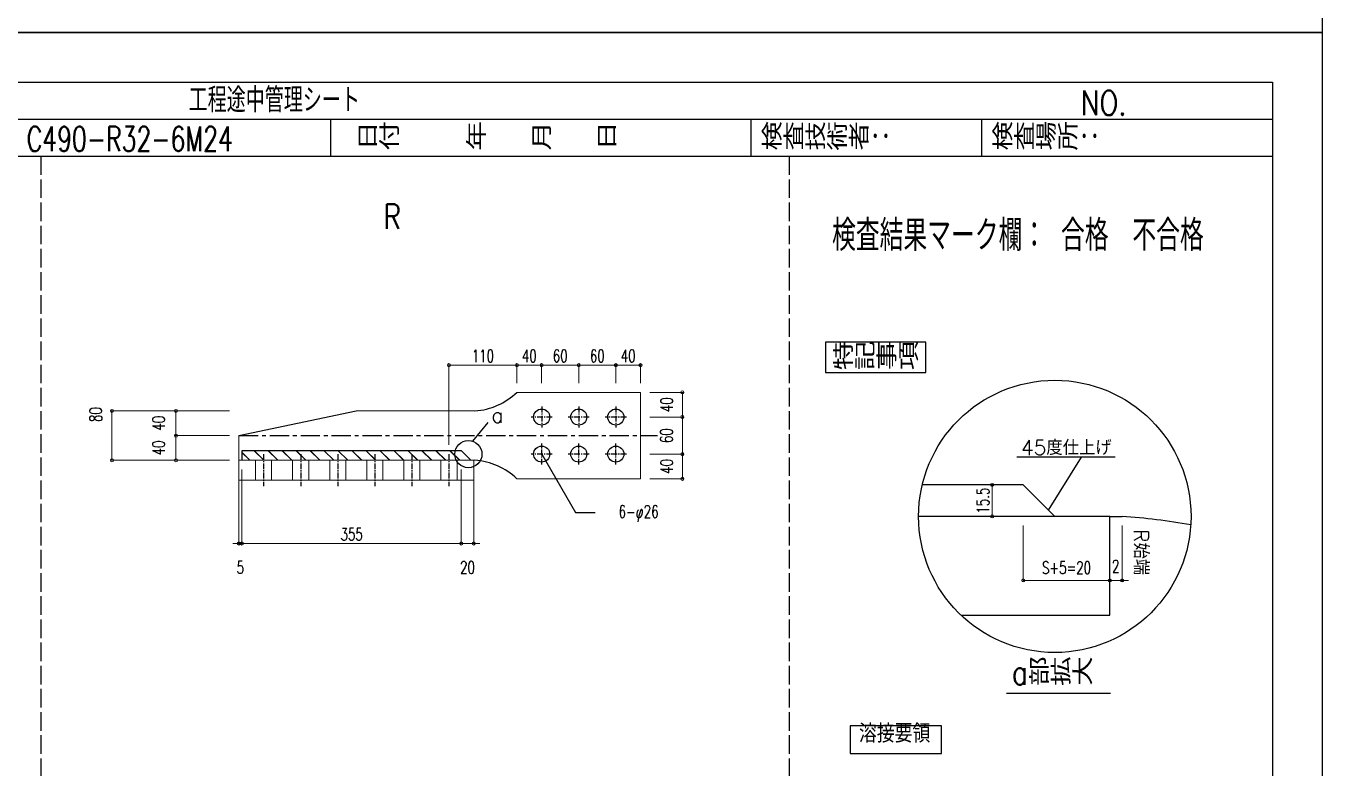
# Model space of a CAD drawing. Header units: millimetres. Extents: x -4568 to 36914, y -114 to 17788.
# Drawn here: x 12456 to 14553, y 1185 to 2387 of the extents above; entities that cross this region are included whole.
import ezdxf
from ezdxf.enums import TextEntityAlignment as Align

# ---------------------------------------------------------------- set-up
doc = ezdxf.new("R2010")
doc.units = ezdxf.units.MM
doc.header["$LTSCALE"] = 5
for name, pattern in [('ACAD_ISO03W100', [30, 12, -18]), ('CENTER1', [10, 6.25, -1.25, 1.25, -1.25]), ('DASHED', [7.5, 6, -1.5]), ('JIS_08_50', [53, 50, -1.125, 0.75, -1.125])]:
    doc.linetypes.add(name, pattern=pattern)
doc.layers.get('0').update_dxf_attribs({"color": 255})
doc.layers.get('DEFPOINTS').update_dxf_attribs({"color": 255})
for name, color, linetype in [('CENTER', 2, 'JIS_08_50'), ('LAYER6', 7, 'Continuous'), ('寸法', 4, 'Continuous'), ('溶接', 241, 'Continuous'), ('補助線', 7, 'ACAD_ISO03W100'), ('金物', 142, 'Continuous')]:
    doc.layers.add(name, color=color, linetype=linetype)
doc.styles.add('DLSTANDARD1', font='monotxt.shx', dxfattribs={"width": 0.6, "bigfont": 'extfont'})
doc.styles.add('KANJI', font='simplex.shx', dxfattribs={"width": 0.7, "bigfont": 'extfont2.shx'})
doc.styles.get("Standard").update_dxf_attribs({"font": 'simplex.shx', "width": 0.7, "height": 2.5, "bigfont": '@extfont2.shx'})
doc.styles.add('SUNPOU', font='simplex.shx', dxfattribs={"width": 0.7, "bigfont": 'extfont2.shx'})
doc.dimstyles.new('一般寸法-小さめ', dxfattribs={"dimscale": 10, "dimtxt": 2, "dimasz": 0.5, "dimexe": 0.125, "dimexo": 1.5, "dimgap": 0.5, "dimtad": 1, "dimtxsty": 'KANJI', "dimblk": 'ORIGIN', "dimcen": 0, "dimclrd": 256, "dimclre": 256, "dimclrt": 256, "dimadec": 0, "dimazin": 0, "dimtfac": 1, "dimtmove": 2, "dimatfit": 2, "dimfxl": 0, "dimtolj": 2, "dimlwd": 5, "dimlwe": 5, "dimarcsym": 0})

# ---------------------------------------------------------------- blocks, each defined once
blk = doc.blocks.new('_Origin')
at = {"color": 0, "linetype": 'ByBlock', "lineweight": -2}
blk.add_line((0, 0), (-1, 0), dxfattribs=at)
blk.add_circle((0, 0), 0.5, dxfattribs=at)
blk = doc.blocks.new('*D935')
at = {"layer": 'DEFPOINTS', "color": 0, "ltscale": 4, "transparency": 16777216}
for p in [(14069.7, 1592.9), (14209.7, 1592.9), (14209.7, 1489.2)]:
    blk.add_point(p, dxfattribs=at)
at = {"layer": '寸法', "lineweight": 5, "ltscale": 4, "transparency": 16777216}
for p, q in [((14069.7, 1577.9), (14069.7, 1487.9)), ((14209.7, 1577.9), (14209.7, 1487.9)), ((14074.7, 1489.2), (14204.7, 1489.2))]:
    blk.add_line(p, q, dxfattribs=at)
at = {"layer": '寸法', "lineweight": 5, "ltscale": 4, "transparency": 16777216, "xscale": 5, "yscale": 5, "zscale": 5, "rotation": 180}
blk.add_blockref('_Origin', (14069.7, 1489.2), dxfattribs=at)
at = {"layer": '寸法', "lineweight": 5, "ltscale": 4, "transparency": 16777216, "xscale": 5, "yscale": 5, "zscale": 5}
blk.add_blockref('_Origin', (14209.7, 1489.2), dxfattribs=at)
at = {"layer": '寸法', "ltscale": 4, "transparency": 16777216, "insert": (14139.7, 1510), "char_height": 20, "attachment_point": 5, "style": 'KANJI'}
blk.add_mtext('\\A2;S+5=20', dxfattribs=at)
blk = doc.blocks.new('*D936')
at = {"layer": 'DEFPOINTS', "color": 0, "ltscale": 4, "transparency": 16777216}
for p in [(14209.7, 1592.9), (14229.7, 1592.9), (14229.7, 1489.2)]:
    blk.add_point(p, dxfattribs=at)
at = {"layer": '寸法', "lineweight": 5, "ltscale": 4, "transparency": 16777216}
for p, q in [((14209.7, 1577.9), (14209.7, 1487.9)), ((14229.7, 1577.9), (14229.7, 1487.9)), ((14204.7, 1489.2), (14199.7, 1489.2)), ((14209.7, 1489.2), (14229.7, 1489.2)), ((14234.7, 1489.2), (14239.7, 1489.2))]:
    blk.add_line(p, q, dxfattribs=at)
at = {"layer": '寸法', "lineweight": 5, "ltscale": 4, "transparency": 16777216, "xscale": 5, "yscale": 5, "zscale": 5}
blk.add_blockref('_Origin', (14209.7, 1489.2), dxfattribs=at)
at = {"layer": '寸法', "lineweight": 5, "ltscale": 4, "transparency": 16777216, "xscale": 5, "yscale": 5, "zscale": 5, "rotation": 180}
blk.add_blockref('_Origin', (14229.7, 1489.2), dxfattribs=at)
at = {"layer": '寸法', "ltscale": 4, "transparency": 16777216, "insert": (14219.3, 1512.2), "char_height": 20, "attachment_point": 5, "style": 'KANJI'}
blk.add_mtext('\\A2;2', dxfattribs=at)
blk = doc.blocks.new('*D937')
at = {"layer": 'DEFPOINTS', "color": 0, "linetype": 'Continuous', "transparency": 16777216}
for p in [(14069.7, 1643.9), (14019.3, 1592.9), (14069.7, 1592.9)]:
    blk.add_point(p, dxfattribs=at)
at = {"layer": '寸法', "linetype": 'Continuous', "lineweight": 5, "transparency": 16777216}
for p, q in [((14054.7, 1643.9), (14018, 1643.9)), ((14019.3, 1638.9), (14019.3, 1597.9)), ((14054.7, 1592.9), (14018, 1592.9))]:
    blk.add_line(p, q, dxfattribs=at)
at = {"layer": '寸法', "linetype": 'Continuous', "lineweight": 5, "transparency": 16777216, "xscale": 5, "yscale": 5, "zscale": 5}
for p, rotation in [((14019.3, 1643.9), 90), ((14019.3, 1592.9), 270)]:
    blk.add_blockref('_Origin', p, dxfattribs=dict(at, rotation=rotation))
at = {"layer": '寸法', "linetype": 'Continuous', "transparency": 16777216, "insert": (14004.3, 1618.4), "char_height": 20, "attachment_point": 5, "rotation": 90, "style": 'KANJI'}
blk.add_mtext('\\A2;15.5', dxfattribs=at)
blk = doc.blocks.new('*D938')
at = {"layer": 'DEFPOINTS', "color": 0, "transparency": 16777216}
for p in [(13140.3, 1837.7), (13250.3, 1795.2), (13140.3, 1693.7)]:
    blk.add_point(p, dxfattribs=at)
at = {"layer": '寸法', "lineweight": 5, "transparency": 16777216}
for p, q in [((13140.3, 1708.7), (13140.3, 1839)), ((13245.3, 1837.7), (13145.3, 1837.7)), ((13250.3, 1810.2), (13250.3, 1839))]:
    blk.add_line(p, q, dxfattribs=at)
at = {"layer": '寸法', "lineweight": 5, "transparency": 16777216, "xscale": 5, "yscale": 5, "zscale": 5, "rotation": 180}
blk.add_blockref('_Origin', (13140.3, 1837.7), dxfattribs=at)
at = {"layer": '寸法', "lineweight": 5, "transparency": 16777216, "xscale": 5, "yscale": 5, "zscale": 5}
blk.add_blockref('_Origin', (13250.3, 1837.7), dxfattribs=at)
at = {"layer": '寸法', "linetype": 'Continuous', "transparency": 16777216, "insert": (13195.3, 1852.7), "char_height": 20, "attachment_point": 5, "style": 'KANJI'}
blk.add_mtext('\\A2;110', dxfattribs=at)
blk = doc.blocks.new('*D940')
at = {"layer": 'DEFPOINTS', "color": 0, "transparency": 16777216}
for p in [(13450.3, 1793.7), (13450.3, 1753.7), (13518, 1753.7)]:
    blk.add_point(p, dxfattribs=at)
at = {"layer": '寸法', "lineweight": 5, "transparency": 16777216}
for p, q in [((13465.3, 1793.7), (13519.2, 1793.7)), ((13518, 1788.7), (13518, 1758.7)), ((13465.3, 1753.7), (13519.2, 1753.7))]:
    blk.add_line(p, q, dxfattribs=at)
at = {"layer": '寸法', "lineweight": 5, "transparency": 16777216, "xscale": 5, "yscale": 5, "zscale": 5}
for p, rotation in [((13518, 1793.7), 90), ((13518, 1753.7), 270)]:
    blk.add_blockref('_Origin', p, dxfattribs=dict(at, rotation=rotation))
at = {"layer": '寸法', "transparency": 16777216, "insert": (13492.6, 1773.7), "char_height": 20, "attachment_point": 5, "rotation": 90, "style": 'KANJI'}
blk.add_mtext('\\A2;40', dxfattribs=at)
blk = doc.blocks.new('*D941')
at = {"layer": 'DEFPOINTS', "color": 0, "transparency": 16777216}
for p in [(13450.3, 1693.7), (13450.3, 1653.7), (13518, 1653.7)]:
    blk.add_point(p, dxfattribs=at)
at = {"layer": '寸法', "lineweight": 5, "transparency": 16777216}
for p, q in [((13465.3, 1693.7), (13519.2, 1693.7)), ((13518, 1688.7), (13518, 1658.7)), ((13465.3, 1653.7), (13519.2, 1653.7))]:
    blk.add_line(p, q, dxfattribs=at)
at = {"layer": '寸法', "lineweight": 5, "transparency": 16777216, "xscale": 5, "yscale": 5, "zscale": 5}
for p, rotation in [((13518, 1693.7), 90), ((13518, 1653.7), 270)]:
    blk.add_blockref('_Origin', p, dxfattribs=dict(at, rotation=rotation))
at = {"layer": '寸法', "transparency": 16777216, "insert": (13492.6, 1673.7), "char_height": 20, "attachment_point": 5, "rotation": 90, "style": 'KANJI'}
blk.add_mtext('\\A2;40', dxfattribs=at)
blk = doc.blocks.new('*D942')
at = {"layer": 'DEFPOINTS', "color": 0, "transparency": 16777216}
for p in [(12698.5, 1723.7), (12800.3, 1723.7), (12800.3, 1683.7)]:
    blk.add_point(p, dxfattribs=at)
at = {"layer": '寸法', "lineweight": 5, "transparency": 16777216}
for p, q in [((12785.3, 1723.7), (12697.3, 1723.7)), ((12698.5, 1688.7), (12698.5, 1718.7)), ((12785.3, 1683.7), (12697.3, 1683.7))]:
    blk.add_line(p, q, dxfattribs=at)
at = {"layer": '寸法', "lineweight": 5, "transparency": 16777216, "xscale": 5, "yscale": 5, "zscale": 5}
for p, rotation in [((12698.5, 1723.7), 90), ((12698.5, 1683.7), 270)]:
    blk.add_blockref('_Origin', p, dxfattribs=dict(at, rotation=rotation))
at = {"layer": '寸法', "transparency": 16777216, "insert": (12670.4, 1703.7), "char_height": 20, "attachment_point": 5, "rotation": 90, "style": 'KANJI'}
blk.add_mtext('\\A2;40', dxfattribs=at)
blk = doc.blocks.new('*D943')
at = {"layer": 'DEFPOINTS', "color": 0, "transparency": 16777216}
for p in [(12698.5, 1763.7), (12800.3, 1763.7), (12800.3, 1723.7)]:
    blk.add_point(p, dxfattribs=at)
at = {"layer": '寸法', "lineweight": 5, "transparency": 16777216}
for p, q in [((12785.3, 1763.7), (12697.3, 1763.7)), ((12698.5, 1728.7), (12698.5, 1758.7)), ((12785.3, 1723.7), (12697.3, 1723.7))]:
    blk.add_line(p, q, dxfattribs=at)
at = {"layer": '寸法', "lineweight": 5, "transparency": 16777216, "xscale": 5, "yscale": 5, "zscale": 5}
for p, rotation in [((12698.5, 1763.7), 90), ((12698.5, 1723.7), 270)]:
    blk.add_blockref('_Origin', p, dxfattribs=dict(at, rotation=rotation))
at = {"layer": '寸法', "transparency": 16777216, "insert": (12670.4, 1743.7), "char_height": 20, "attachment_point": 5, "rotation": 90, "style": 'KANJI'}
blk.add_mtext('\\A2;40', dxfattribs=at)
blk = doc.blocks.new('*D944')
at = {"layer": 'DEFPOINTS', "color": 0, "transparency": 16777216}
for p in [(13290.3, 1837.7), (13250.3, 1793.7), (13290.3, 1793.7)]:
    blk.add_point(p, dxfattribs=at)
at = {"layer": '寸法', "lineweight": 5, "transparency": 16777216}
for p, q in [((13250.3, 1808.7), (13250.3, 1839)), ((13255.3, 1837.7), (13285.3, 1837.7)), ((13290.3, 1808.7), (13290.3, 1839))]:
    blk.add_line(p, q, dxfattribs=at)
at = {"layer": '寸法', "lineweight": 5, "transparency": 16777216, "xscale": 5, "yscale": 5, "zscale": 5, "rotation": 180}
blk.add_blockref('_Origin', (13250.3, 1837.7), dxfattribs=at)
at = {"layer": '寸法', "lineweight": 5, "transparency": 16777216, "xscale": 5, "yscale": 5, "zscale": 5}
blk.add_blockref('_Origin', (13290.3, 1837.7), dxfattribs=at)
at = {"layer": '寸法', "transparency": 16777216, "insert": (13270.3, 1852.7), "char_height": 20, "attachment_point": 5, "style": 'KANJI'}
blk.add_mtext('\\A2;40', dxfattribs=at)
blk = doc.blocks.new('*D945')
at = {"layer": 'DEFPOINTS', "color": 0, "transparency": 16777216}
for p in [(13410.3, 1837.7), (13350.3, 1793.7), (13410.3, 1793.7)]:
    blk.add_point(p, dxfattribs=at)
at = {"layer": '寸法', "lineweight": 5, "transparency": 16777216}
for p, q in [((13350.3, 1808.7), (13350.3, 1839)), ((13355.3, 1837.7), (13405.3, 1837.7)), ((13410.3, 1808.7), (13410.3, 1839))]:
    blk.add_line(p, q, dxfattribs=at)
at = {"layer": '寸法', "lineweight": 5, "transparency": 16777216, "xscale": 5, "yscale": 5, "zscale": 5, "rotation": 180}
blk.add_blockref('_Origin', (13350.3, 1837.7), dxfattribs=at)
at = {"layer": '寸法', "lineweight": 5, "transparency": 16777216, "xscale": 5, "yscale": 5, "zscale": 5}
blk.add_blockref('_Origin', (13410.3, 1837.7), dxfattribs=at)
at = {"layer": '寸法', "transparency": 16777216, "insert": (13380.3, 1852.7), "char_height": 20, "attachment_point": 5, "style": 'KANJI'}
blk.add_mtext('\\A2;60', dxfattribs=at)
blk = doc.blocks.new('*D946')
at = {"layer": 'DEFPOINTS', "color": 0, "transparency": 16777216}
for p in [(13350.3, 1837.7), (13290.3, 1793.7), (13350.3, 1793.7)]:
    blk.add_point(p, dxfattribs=at)
at = {"layer": '寸法', "lineweight": 5, "transparency": 16777216}
for p, q in [((13290.3, 1808.7), (13290.3, 1839)), ((13295.3, 1837.7), (13345.3, 1837.7)), ((13350.3, 1808.7), (13350.3, 1839))]:
    blk.add_line(p, q, dxfattribs=at)
at = {"layer": '寸法', "lineweight": 5, "transparency": 16777216, "xscale": 5, "yscale": 5, "zscale": 5, "rotation": 180}
blk.add_blockref('_Origin', (13290.3, 1837.7), dxfattribs=at)
at = {"layer": '寸法', "lineweight": 5, "transparency": 16777216, "xscale": 5, "yscale": 5, "zscale": 5}
blk.add_blockref('_Origin', (13350.3, 1837.7), dxfattribs=at)
at = {"layer": '寸法', "transparency": 16777216, "insert": (13320.3, 1852.7), "char_height": 20, "attachment_point": 5, "style": 'KANJI'}
blk.add_mtext('\\A2;60', dxfattribs=at)
blk = doc.blocks.new('*D947')
at = {"layer": 'DEFPOINTS', "color": 0, "transparency": 16777216}
for p in [(13450.3, 1837.7), (13410.3, 1793.7), (13450.3, 1793.7)]:
    blk.add_point(p, dxfattribs=at)
at = {"layer": '寸法', "lineweight": 5, "transparency": 16777216}
for p, q in [((13410.3, 1808.7), (13410.3, 1839)), ((13415.3, 1837.7), (13445.3, 1837.7)), ((13450.3, 1808.7), (13450.3, 1839))]:
    blk.add_line(p, q, dxfattribs=at)
at = {"layer": '寸法', "lineweight": 5, "transparency": 16777216, "xscale": 5, "yscale": 5, "zscale": 5, "rotation": 180}
blk.add_blockref('_Origin', (13410.3, 1837.7), dxfattribs=at)
at = {"layer": '寸法', "lineweight": 5, "transparency": 16777216, "xscale": 5, "yscale": 5, "zscale": 5}
blk.add_blockref('_Origin', (13450.3, 1837.7), dxfattribs=at)
at = {"layer": '寸法', "transparency": 16777216, "insert": (13430.3, 1852.7), "char_height": 20, "attachment_point": 5, "style": 'KANJI'}
blk.add_mtext('\\A2;40', dxfattribs=at)
blk = doc.blocks.new('*D948')
at = {"layer": 'DEFPOINTS', "color": 0, "transparency": 16777216}
for p in [(13450.3, 1753.7), (13450.3, 1693.7), (13518, 1693.7)]:
    blk.add_point(p, dxfattribs=at)
at = {"layer": '寸法', "lineweight": 5, "transparency": 16777216}
for p, q in [((13465.3, 1753.7), (13519.2, 1753.7)), ((13518, 1748.7), (13518, 1698.7)), ((13465.3, 1693.7), (13519.2, 1693.7))]:
    blk.add_line(p, q, dxfattribs=at)
at = {"layer": '寸法', "lineweight": 5, "transparency": 16777216, "xscale": 5, "yscale": 5, "zscale": 5}
for p, rotation in [((13518, 1753.7), 90), ((13518, 1693.7), 270)]:
    blk.add_blockref('_Origin', p, dxfattribs=dict(at, rotation=rotation))
at = {"layer": '寸法', "linetype": 'Continuous', "transparency": 16777216, "insert": (13492.3, 1723.5), "char_height": 20, "attachment_point": 5, "rotation": 90, "style": 'KANJI'}
blk.add_mtext('\\A2;60', dxfattribs=at)
blk = doc.blocks.new('*D962')
at = {"layer": 'DEFPOINTS', "color": 0, "linetype": 'Continuous', "transparency": 16777216}
for p in [(12800.3, 1683.7), (12805.3, 1664.7), (12805.3, 1549)]:
    blk.add_point(p, dxfattribs=at)
at = {"layer": '寸法', "linetype": 'Continuous', "lineweight": 5, "transparency": 16777216}
for p, q in [((12800.3, 1668.7), (12800.3, 1547.8)), ((12805.3, 1649.7), (12805.3, 1547.8)), ((12795.3, 1549), (12790.3, 1549)), ((12800.3, 1549), (12805.3, 1549)), ((12810.3, 1549), (12815.3, 1549))]:
    blk.add_line(p, q, dxfattribs=at)
at = {"layer": '寸法', "linetype": 'Continuous', "lineweight": 5, "transparency": 16777216, "xscale": 5, "yscale": 5, "zscale": 5}
blk.add_blockref('_Origin', (12800.3, 1549), dxfattribs=at)
at = {"layer": '寸法', "linetype": 'Continuous', "lineweight": 5, "transparency": 16777216, "xscale": 5, "yscale": 5, "zscale": 5, "rotation": 180}
blk.add_blockref('_Origin', (12805.3, 1549), dxfattribs=at)
at = {"layer": '寸法', "linetype": 'Continuous', "transparency": 16777216, "insert": (12802.8, 1510.3), "char_height": 20, "attachment_point": 5, "style": 'KANJI'}
blk.add_mtext('\\A2;5', dxfattribs=at)
blk = doc.blocks.new('*D963')
at = {"layer": 'DEFPOINTS', "color": 0, "linetype": 'Continuous', "transparency": 16777216}
for p in [(12805.3, 1683.7), (13160.3, 1683.7), (13160.3, 1549)]:
    blk.add_point(p, dxfattribs=at)
at = {"layer": '寸法', "linetype": 'Continuous', "lineweight": 5, "transparency": 16777216}
for p, q in [((12805.3, 1668.7), (12805.3, 1547.8)), ((13160.3, 1668.7), (13160.3, 1547.8)), ((12810.3, 1549), (13155.3, 1549))]:
    blk.add_line(p, q, dxfattribs=at)
at = {"layer": '寸法', "linetype": 'Continuous', "lineweight": 5, "transparency": 16777216, "xscale": 5, "yscale": 5, "zscale": 5, "rotation": 180}
blk.add_blockref('_Origin', (12805.3, 1549), dxfattribs=at)
at = {"layer": '寸法', "linetype": 'Continuous', "lineweight": 5, "transparency": 16777216, "xscale": 5, "yscale": 5, "zscale": 5}
blk.add_blockref('_Origin', (13160.3, 1549), dxfattribs=at)
at = {"layer": '寸法', "linetype": 'Continuous', "transparency": 16777216, "insert": (12982.8, 1564), "char_height": 20, "attachment_point": 5, "style": 'KANJI'}
blk.add_mtext('\\A2;355', dxfattribs=at)
blk = doc.blocks.new('*D964')
at = {"layer": 'DEFPOINTS', "color": 0, "linetype": 'Continuous', "transparency": 16777216}
for p in [(13160.3, 1683.7), (13180.3, 1683.7), (13180.3, 1549)]:
    blk.add_point(p, dxfattribs=at)
at = {"layer": '寸法', "linetype": 'Continuous', "lineweight": 5, "transparency": 16777216}
for p, q in [((13160.3, 1668.7), (13160.3, 1547.8)), ((13180.3, 1668.7), (13180.3, 1547.8)), ((13155.3, 1549), (13150.3, 1549)), ((13160.3, 1549), (13180.3, 1549)), ((13185.3, 1549), (13190.3, 1549))]:
    blk.add_line(p, q, dxfattribs=at)
at = {"layer": '寸法', "linetype": 'Continuous', "lineweight": 5, "transparency": 16777216, "xscale": 5, "yscale": 5, "zscale": 5}
blk.add_blockref('_Origin', (13160.3, 1549), dxfattribs=at)
at = {"layer": '寸法', "linetype": 'Continuous', "lineweight": 5, "transparency": 16777216, "xscale": 5, "yscale": 5, "zscale": 5, "rotation": 180}
blk.add_blockref('_Origin', (13180.3, 1549), dxfattribs=at)
at = {"layer": '寸法', "linetype": 'Continuous', "transparency": 16777216, "insert": (13170.3, 1510.3), "char_height": 20, "attachment_point": 5, "style": 'KANJI'}
blk.add_mtext('\\A2;20', dxfattribs=at)
blk = doc.blocks.new('*D977')
at = {"layer": 'DEFPOINTS', "color": 0, "transparency": 16777216}
for p in [(12594.9, 1763.7), (12800.3, 1763.7), (12800.3, 1683.7)]:
    blk.add_point(p, dxfattribs=at)
at = {"layer": '寸法', "lineweight": 5, "transparency": 16777216}
for p, q in [((12785.3, 1763.7), (12593.6, 1763.7)), ((12594.9, 1688.7), (12594.9, 1758.7)), ((12785.3, 1683.7), (12593.6, 1683.7))]:
    blk.add_line(p, q, dxfattribs=at)
at = {"layer": '寸法', "lineweight": 5, "transparency": 16777216, "xscale": 5, "yscale": 5, "zscale": 5}
for p, rotation in [((12594.9, 1763.7), 90), ((12594.9, 1683.7), 270)]:
    blk.add_blockref('_Origin', p, dxfattribs=dict(at, rotation=rotation))
at = {"layer": '寸法', "transparency": 16777216, "insert": (12568.6, 1757.7), "char_height": 20, "attachment_point": 5, "rotation": 90, "style": 'KANJI'}
blk.add_mtext('\\A2;80', dxfattribs=at)

msp = doc.modelspace()

# ---------------------------------------------------------------- hatches: boundary and pattern name
at = {"layer": '溶接', "ltscale": 6}
h = msp.add_hatch(dxfattribs=at)
h.set_pattern_fill('JIS_LC_20', color=256, scale=0.8, angle=90)
h.set_pattern_definition([(135, (10896.325, -1395.273), (-11.31371, -11.31371), []), (135, (10896.325, -1394.953), (-11.31371, -11.31371), [])])
h.paths.add_polyline_path([(12984.325, 1683.727), (12805.325, 1683.727), (12805.325, 1699.227), (12984.325, 1699.227)])
h.paths.add_polyline_path([(13160.325, 1683.727), (12984.325, 1683.727), (12984.325, 1699.227), (13160.325, 1699.227)])
h.paths.add_polyline_path([(13158.325, 1683.727), (13160.325, 1689.727)], flags=17)

# ---------------------------------------------------------------- linework, layer by layer
at = {"linetype": 'Continuous', "lineweight": -3}
for p, q in [((11269.183, 2236), (14473.183, 2236)), ((12949.183, 2176), (12949.183, 2236)), ((13629.183, 2176), (13629.183, 2236)), ((14002.483, 2176), (14002.483, 2236)), ((11269.183, 2176), (14473.183, 2176))]:
    msp.add_line(p, q, dxfattribs=at)
at = {"linetype": 'DASHED', "lineweight": -3}
for p, q in [((12480.082, 2176), (12480.082, 700)), ((13690.981, 2176), (13690.981, 700))]:
    msp.add_line(p, q, dxfattribs=at)
at = {"linetype": 'Continuous', "lineweight": -3}
for points in [[(11189.183, 4752), (14553.183, 4752), (14553.183, 2376), (11189.183, 2376)], [(11189.183, 2376), (14553.183, 2376), (14553.183, 0), (11189.183, 0)], [(11269.183, 2296), (14473.183, 2296), (14473.183, 80), (11269.183, 80)]]:
    msp.add_lwpolyline(points, close=True, dxfattribs=at)
at = {"layer": 'CENTER', "linetype": 'CENTER1'}
msp.add_line((12800.325, 1723.727), (13477.979, 1723.727), dxfattribs=at)
at = {"layer": '寸法', "linetype": 'CENTER1', "ltscale": 0.3}
for p, q in [((13290.325, 1770.727), (13290.325, 1736.727)), ((13350.325, 1770.727), (13350.325, 1736.727)), ((13410.325, 1770.727), (13410.325, 1736.727)), ((13307.325, 1753.727), (13273.325, 1753.727)), ((13367.325, 1753.727), (13333.325, 1753.727)), ((13427.325, 1753.727), (13393.325, 1753.727)), ((13290.325, 1676.727), (13290.325, 1710.727)), ((13350.325, 1676.727), (13350.325, 1710.727)), ((13410.325, 1676.727), (13410.325, 1710.727)), ((12840.325, 1693.727), (12840.325, 1641.727)), ((12900.325, 1693.727), (12900.325, 1641.727)), ((12960.325, 1693.727), (12960.325, 1641.727)), ((13020.325, 1693.727), (13020.325, 1641.727)), ((13080.325, 1693.727), (13080.325, 1641.727)), ((13140.325, 1693.727), (13140.325, 1641.727)), ((13307.325, 1693.727), (13273.325, 1693.727)), ((13367.325, 1693.727), (13333.325, 1693.727)), ((13427.325, 1693.727), (13393.325, 1693.727))]:
    msp.add_line(p, q, dxfattribs=at)
at = {"layer": '寸法', "ltscale": 4}
for p, q in [((13178.674, 1714.616), (13203.711, 1745.003)), ((14218.27, 1689.029), (14059.149, 1689.029)), ((14110.473, 1603.083), (14164.138, 1689.029))]:
    msp.add_line(p, q, dxfattribs=at)
at = {"layer": '寸法'}
for p, q in [((13290.325, 1693.727), (13344.968, 1599.081)), ((13344.968, 1599.081), (13377.116, 1599.081)), ((14042.578, 1306.654), (14210.578, 1306.654))]:
    msp.add_line(p, q, dxfattribs=at)
at = {"layer": '寸法', "linetype": 'Continuous'}
for points in [[(13749.398, 1826.083), (13911.761, 1826.083), (13911.761, 1874.827), (13749.398, 1874.827)], [(13789.55, 1209.312), (13937.153, 1209.312), (13937.153, 1253.626), (13789.55, 1253.626)]]:
    msp.add_lwpolyline(points, close=True, dxfattribs=at)
for centre, radius in [((14120.673, 1592.883), 220.401), ((13171.668, 1693.719), 22.04)]:
    msp.add_circle(centre, radius, dxfattribs=at)
at = {"layer": '溶接'}
for p, q in [((13160.325, 1699.227), (12805.325, 1699.227)), ((14069.673, 1643.883), (13906.254, 1643.883))]:
    msp.add_line(p, q, dxfattribs=at)
at = {"layer": '溶接', "linetype": 'Continuous'}
for p, q in [((12805.325, 1699.227), (12805.325, 1683.727)), ((13160.325, 1699.227), (13175.825, 1683.727))]:
    msp.add_line(p, q, dxfattribs=at)
at = {"layer": '溶接', "ltscale": 4}
msp.add_line((14069.673, 1643.883), (14120.673, 1592.883), dxfattribs=at)
at = {"layer": '補助線', "lineweight": 18}
for p, q in [((12827.325, 1651.727), (12827.325, 1683.727)), ((12853.325, 1651.727), (12853.325, 1683.727)), ((12887.325, 1651.727), (12887.325, 1683.727)), ((12913.325, 1651.727), (12913.325, 1683.727)), ((12947.325, 1651.727), (12947.325, 1683.727)), ((12973.325, 1651.727), (12973.325, 1683.727)), ((13007.325, 1651.727), (13007.325, 1683.727)), ((13033.325, 1651.727), (13033.325, 1683.727)), ((13067.325, 1651.727), (13067.325, 1683.727)), ((13093.325, 1651.727), (13093.325, 1683.727)), ((13127.325, 1651.727), (13127.325, 1683.727)), ((13153.325, 1651.727), (13153.325, 1683.727))]:
    msp.add_line(p, q, dxfattribs=at)
at = {"layer": '金物', "lineweight": 18}
for p, q in [((13450.325, 1793.727), (13250.325, 1793.727)), ((13450.325, 1653.727), (13450.325, 1793.727)), ((13182.325, 1763.727), (12990.325, 1763.727)), ((12800.325, 1723.727), (12800.325, 1683.727)), ((12800.325, 1683.727), (12800.325, 1651.727)), ((13182.325, 1683.727), (12800.325, 1683.727)), ((13180.325, 1651.727), (13180.325, 1683.727)), ((12800.325, 1651.727), (13180.325, 1651.727)), ((13450.325, 1653.727), (13250.325, 1653.727))]:
    msp.add_line(p, q, dxfattribs=at)
at = {"layer": '金物'}
msp.add_line((12800.325, 1723.727), (12990.325, 1763.727), dxfattribs=at)
at = {"layer": '金物', "color": 153}
for p, q in [((14209.673, 1592.883), (13900.272, 1592.883)), ((14209.673, 1432.883), (14209.673, 1592.883)), ((13969.093, 1432.883), (14209.673, 1432.883))]:
    msp.add_line(p, q, dxfattribs=at)
at = {"layer": '金物', "color": 153, "ltscale": 5}
msp.add_line((14209.673, 1592.883), (14229.673, 1592.883), dxfattribs=at)
at = {"layer": '金物', "ltscale": 2.5}
for centre in [(13290.325, 1753.727), (13350.325, 1753.727), (13410.325, 1753.727), (13290.325, 1693.727), (13350.325, 1693.727), (13410.325, 1693.727)]:
    msp.add_circle(centre, 13, dxfattribs=at)
at = {"layer": '金物', "ltscale": 2}
for centre, start, end in [((13174.535, 1873.451), 274.060941, 313.550946), ((13174.535, 1574.003), 46.449054, 85.939059)]:
    msp.add_arc(centre, 110, start, end, dxfattribs=at)
at = {"layer": '金物', "color": 153, "ltscale": 4}
msp.add_arc((14151.774, 495.645), 1100, 80.112723, 85.939059, dxfattribs=at)

# ---------------------------------------------------------------- texts
at = {"color": 0, "linetype": 'Continuous', "ltscale": 6, "style": 'DLSTANDARD1', "width": 0.875}
msp.add_text('溶接要領', height=30, dxfattribs=at).set_placement((13803.75, 1217.592), align=Align.BOTTOM_LEFT)
at = {"layer": 'LAYER6', "color": 0, "linetype": 'Continuous', "lineweight": -3, "style": 'SUNPOU', "width": 0.7}
for s, height, p in [('工程途中管理シート', 40, (12719.012, 2246.926)), ('検査結果マーク欄： 合格\u3000不合格', 50, (13760.194, 2022.796))]:
    msp.add_text(s, height=height, dxfattribs=at).set_placement(p)
at = {"layer": 'LAYER6', "color": 0, "linetype": 'Continuous', "lineweight": -3, "width": 0.8}
for s, p in [('NO.', (14162.972, 2242.209)), ('日付\u3000\u3000\u3000年\u3000\u3000月\u3000\u3000日', (12990.402, 2186.926)), ('検査技術者：', (13644.926, 2186.926)), ('検査場所：', (14018.227, 2186.926)), ('R', (13034.132, 2058.216)), ('特記事項', (13760.194, 1831.433)), ('a部拡大', (14051.132, 1320.43))]:
    msp.add_text(s, height=40, dxfattribs=at).set_placement(p)
at = {"layer": 'LAYER6', "color": 0, "linetype": 'Continuous', "lineweight": -3, "insert": (12457.04, 2224.098), "char_height": 40, "width": 435.25964, "attachment_point": 1}
msp.add_mtext('C490-R32-6M24', dxfattribs=at)
at = {"layer": '寸法', "ltscale": 4, "style": 'SUNPOU'}
for s, p in [('a', (13228.455, 1756.503)), ('45度仕上げ', (14212.693, 1704.24))]:
    msp.add_text(s, height=24, dxfattribs=at).set_placement(p, align=Align.MIDDLE_RIGHT)
msp.add_text('R始端', height=24, rotation=270, dxfattribs=at).set_placement((14248.369, 1572.164))
at = {"layer": '寸法', "insert": (13479.503, 1610.805), "char_height": 20, "width": 98.97993, "attachment_point": 3}
msp.add_mtext('6-φ26', dxfattribs=at)

# ---------------------------------------------------------------- dimensions: what is measured, and where the dimension line sits
at = {"layer": '寸法'}
for base, p1, p2, picture, middle in [((13140.325, 1837.749), (13250.325, 1795.227), (13140.325, 1693.727), '*D938', (13195.325, 1852.749)), ((13290.325, 1837.749), (13250.325, 1793.727), (13290.325, 1793.727), '*D944', (13270.325, 1852.749)), ((13350.325, 1837.749), (13290.325, 1793.727), (13350.325, 1793.727), '*D946', (13320.325, 1852.749)), ((13410.325, 1837.749), (13350.325, 1793.727), (13410.325, 1793.727), '*D945', (13380.325, 1852.749)), ((13450.325, 1837.749), (13410.325, 1793.727), (13450.325, 1793.727), '*D947', (13430.325, 1852.749))]:
    dim = msp.add_linear_dim(base=base, p1=p1, p2=p2, dimstyle='一般寸法-小さめ', dxfattribs=at)
    dim.commit()
    dim.dimension.update_dxf_attribs({"geometry": picture, "text_midpoint": middle})
for base, p1, p2, angle, picture, middle in [((13517.979, 1753.727), (13450.325, 1793.727), (13450.325, 1753.727), 90, '*D940', (13492.573, 1773.727)), ((12594.898, 1763.727), (12800.325, 1683.727), (12800.325, 1763.727), 270, '*D977', (12568.648, 1757.654)), ((12698.517, 1763.727), (12800.325, 1723.727), (12800.325, 1763.727), 270, '*D943', (12670.362, 1743.727)), ((13517.979, 1693.727), (13450.325, 1753.727), (13450.325, 1693.727), 90, '*D948', (13492.277, 1723.546)), ((12698.517, 1723.727), (12800.325, 1683.727), (12800.325, 1723.727), 270, '*D942', (12670.362, 1703.727)), ((13517.979, 1653.727), (13450.325, 1693.727), (13450.325, 1653.727), 90, '*D941', (13492.573, 1673.727))]:
    dim = msp.add_linear_dim(base=base, p1=p1, p2=p2, angle=angle, dimstyle='一般寸法-小さめ', dxfattribs=at)
    dim.commit()
    dim.dimension.update_dxf_attribs({"geometry": picture, "text_midpoint": middle, "dimtype": 160})
at = {"layer": '寸法', "linetype": 'Continuous'}
for base, p1, p2, picture, middle in [((12805.325, 1549.042), (12800.325, 1683.727), (12805.325, 1664.727), '*D962', (12802.825, 1510.292)), ((13160.325, 1549.042), (12805.325, 1683.727), (13160.325, 1683.727), '*D963', (12982.825, 1564.042)), ((13180.325, 1549.042), (13160.325, 1683.727), (13180.325, 1683.727), '*D964', (13170.325, 1510.292))]:
    dim = msp.add_linear_dim(base=base, p1=p1, p2=p2, dimstyle='一般寸法-小さめ', dxfattribs=at)
    dim.commit()
    dim.dimension.update_dxf_attribs({"geometry": picture, "text_midpoint": middle})
dim = msp.add_linear_dim(base=(14019.296, 1592.883), p1=(14069.673, 1643.883), p2=(14069.673, 1592.883), angle=90, text='15.5', dimstyle='一般寸法-小さめ', dxfattribs=at)
dim.commit()
dim.dimension.update_dxf_attribs({"geometry": '*D937', "text_midpoint": (14004.296, 1618.383)})
at = {"layer": '寸法', "ltscale": 4}
dim = msp.add_linear_dim(base=(14209.673, 1489.194), p1=(14069.673, 1592.883), p2=(14209.673, 1592.883), text='S+5=20', dimstyle='一般寸法-小さめ', override={"dimlfac": 0.1}, dxfattribs=at)
dim.commit()
dim.dimension.update_dxf_attribs({"geometry": '*D935', "text_midpoint": (14139.673, 1510.009), "dimtype": 160})
dim = msp.add_linear_dim(base=(14229.673, 1489.194), p1=(14209.673, 1592.883), p2=(14229.673, 1592.883), dimstyle='一般寸法-小さめ', override={"dimlfac": 0.1}, dxfattribs=at)
dim.commit()
dim.dimension.update_dxf_attribs({"geometry": '*D936', "text_midpoint": (14219.294, 1512.206), "dimtype": 160})

doc.saveas('drawing.dxf')
